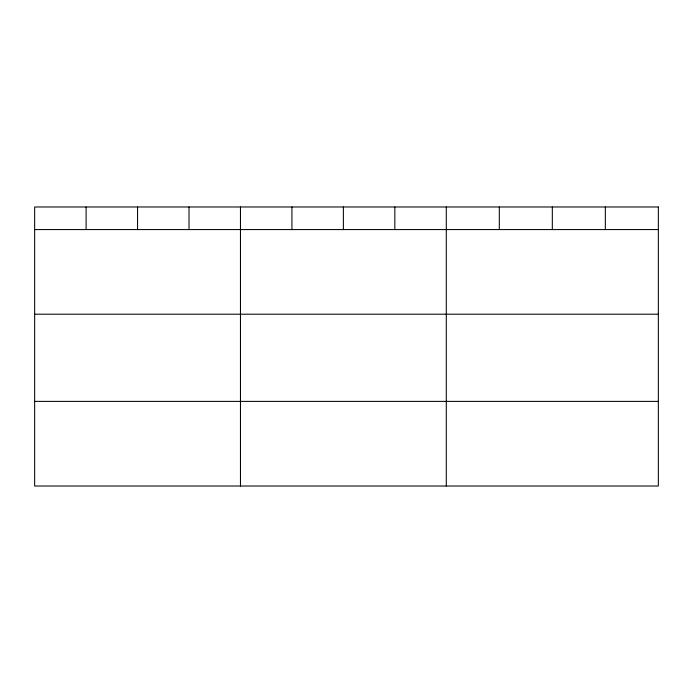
<?xml version="1.0" encoding="UTF-8"?>
<svg xmlns="http://www.w3.org/2000/svg" width="693" height="693" viewBox="0 0 693 693"><rect width="100%" height="100%" fill="white"/><g stroke="black" fill="none" stroke-linecap="round" stroke-linejoin="round"><path stroke-width="1.04" d="M34.65 229.574L658.35 229.574M34.65 314.198L658.35 314.198M34.65 401.386L658.35 401.386M605.335 206.982L605.335 229.574M552.321 206.982L552.321 229.574M499.306 206.982L499.306 229.574M446.292 206.982L446.292 486.018M394.837 206.982L394.837 229.574M343.381 206.982L343.381 229.574M291.926 206.982L291.926 229.574M240.471 206.982L240.471 486.018M189.016 206.982L189.016 229.574M137.56 206.982L137.56 229.574M86.105 206.982L86.105 229.574M658.35 206.982L34.65 206.982L34.65 486.018L658.35 486.018L658.35 206.982"/></g></svg>
